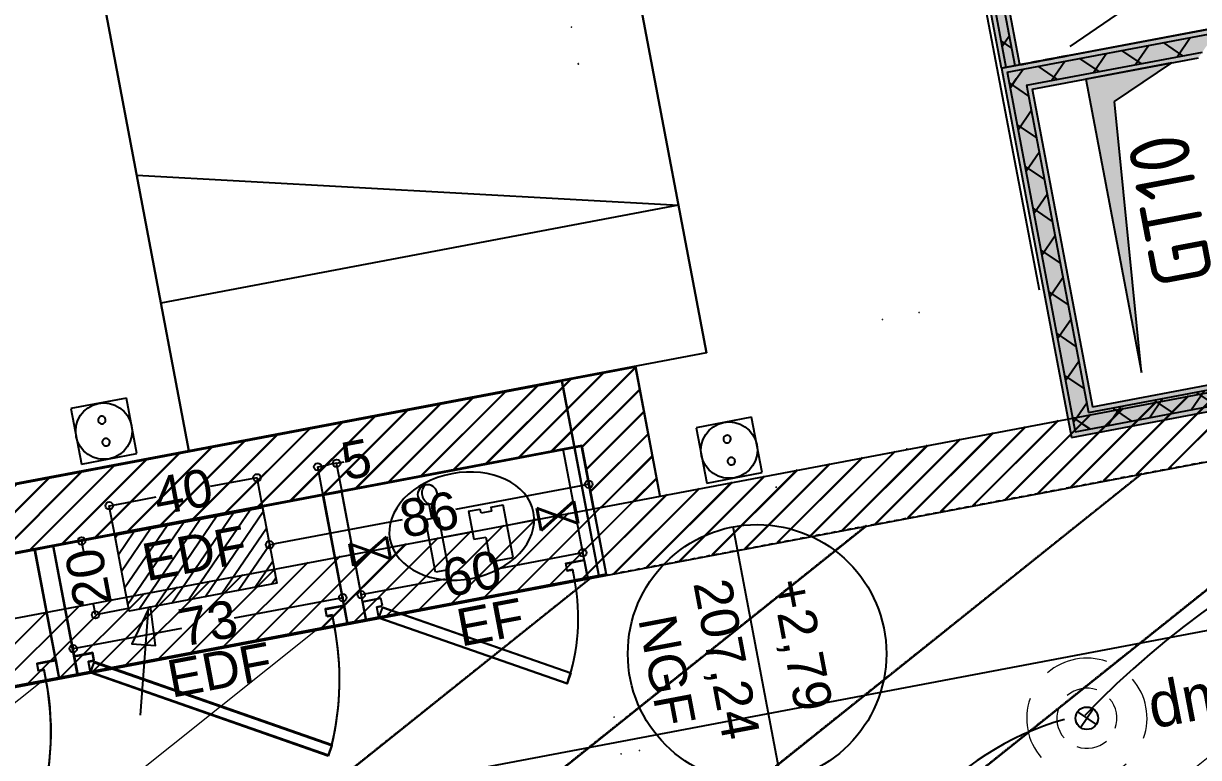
# Model space of a CAD drawing. Header units: centimetres. Extents: x 209280 to 319866, y -365283 to -277503.
# Drawn here: x 239570 to 242694, y -331188 to -329235 of the extents above; entities that cross this region are included whole.
import ezdxf

# ---------------------------------------------------------------- set-up
doc = ezdxf.new("R2010")
doc.units = ezdxf.units.CM
doc.header["$PDMODE"] = 67
doc.linetypes.add('Style de ligne -1', pattern=[0.41664, 0.20828, -0.20836])
doc.layers.get('0').update_dxf_attribs({"color": 252})
for name, color, linetype, lineweight in [('0-PROJET-CLOISONS', 7, 'Continuous', 5), ('0-PROJET-DESSINS CRÉES', 7, 'Continuous', 9), ('0-PROJET-FAUX PLAFOND', 251, 'Style de ligne -1', 5), ('0-PROJET-Gaines', 7, 'Continuous', 13), ('0-PROJET-MUR BETON', 7, 'Continuous', 35), ('0-PROJET-TEXTE GAINES', 7, 'Continuous', 5), ('prlm-ELEC-CFO', 1, 'Continuous', 25), ('prlm-GAZ', 2, 'Continuous', 25), ('RESERAVTION', 5, 'Continuous', 25), ('RESERVATION', 5, 'Continuous', 25)]:
    doc.layers.add(name, color=color, linetype=linetype, lineweight=lineweight)
for name, color, linetype in [('3-BAT C-Niveau 1', 252, 'Continuous'), ('prlm-EAU-EF', 161, 'Continuous'), ('prlm-VMC', 93, 'Continuous')]:
    doc.layers.add(name, color=color, linetype=linetype)
doc.styles.add('Arial', font='arial.ttf')
doc.styles.add('Geneva', font='arial.ttf')
doc.styles.add('prlm-elec-cfo', font='comic.ttf', dxfattribs={"height": 12})
doc.styles.get("Standard").update_dxf_attribs({"font": 'isocp.shx', "height": 100})
doc.dimstyles.get("Standard").update_dxf_attribs({"dimtxt": 100, "dimasz": 20, "dimexe": 0.18, "dimexo": 0.0625, "dimgap": 0, "dimtad": 0, "dimtoh": 1, "dimdec": 0, "dimlfac": 0.1, "dimzin": 0, "dimdsep": 46, "dimtxsty": 'Arial', "dimblk": 'ORIGIN', "dimcen": 0.09, "dimclrd": 256, "dimclre": 256, "dimclrt": 256, "dimadec": 0, "dimazin": 0, "dimtfac": 1, "dimtdec": 0, "dimtofl": 0, "dimtmove": 0, "dimatfit": 3, "dimldrblk": 'ORIGIN', "dimfxl": 1, "dimtolj": 1, "dimtzin": 0, "dimlwd": -1, "dimlwe": 25, "dimarcsym": 0})
pattern_1 = [(45, (89146.82, 134700.79), (-31.2347524, 39.0434405), [])]

# ---------------------------------------------------------------- blocks, each defined once
blk = doc.blocks.new('Groupe-276-1')
at = {"linetype": 'Continuous'}
blk.add_line((15371.91, -46602.18), (15359.12, -46534.65), dxfattribs=at)
blk.add_circle((15365.51, -46568.41), 34.37, dxfattribs=at)
at = {"insert": (15362.4, -46568.89), "char_height": 10.069, "width": 91.6838, "attachment_point": 2, "rotation": 280.7236, "line_spacing_factor": 0.962448, "style": 'Arial'}
blk.add_mtext('207,24\\PNGF', dxfattribs=at)
at = {"insert": (15379.14, -46547.55), "char_height": 10.069, "attachment_point": 1, "rotation": 280.7236, "line_spacing_factor": 0.962448, "style": 'Arial'}
blk.add_mtext('+2,79', dxfattribs=at)
blk = doc.blocks.new('xi.gdf70')
at = {"linetype": 'Continuous'}
for p, q in [((0, 0), (80, 0)), ((0, -30), (0, -35)), ((5, -30), (0, -30)), ((5, -32), (5, -30)), ((75, -30), (80, -30)), ((75, -32), (75, -30)), ((80, -30), (80, -35)), ((3.5, -32), (5, -32)), ((3.5, -35), (3.5, -32)), ((76.5, -32), (75, -32)), ((76.5, -35), (76.5, -32)), ((0, -35), (3.5, -35)), ((80, -35), (76.5, -35))]:
    blk.add_line(p, q, dxfattribs=at)
at = {"linetype": 'Continuous', "flags": 128}
for points in [[(0, -35), (0, 0), (-5, 0), (-5, -35)], [(0, 0), (20, 0), (20, -20), (0, -20)], [(85, -35), (80, -35), (80, 0), (85, 0)], [(5, -32.4), (68.22, -68.9), (66.72, -71.5), (3.5, -35)]]:
    blk.add_lwpolyline(points, close=True, dxfattribs=at)
at = {"linetype": 'Continuous'}
blk.add_arc((3.5, -35), 73, 330, 0, dxfattribs=at)
at = {"insert": (42.81, -12.22), "char_height": 9.966, "width": 55.6525, "attachment_point": 5, "line_spacing_factor": 0.72537, "style": 'Geneva'}
blk.add_mtext('GDF', dxfattribs=at)
blk = doc.blocks.new('xi.disc')
at = {"layer": 'prlm-EAU-EF', "color": 0, "linetype": 'ByBlock', "lineweight": -2}
for p, q in [((12.83, 5.57), (12.83, 9.36)), ((11.08, 5.57), (14.58, 5.57)), ((11.08, -8.71), (11.08, 5.57)), ((14.58, 5.57), (14.58, -8.71)), ((22.74, 5.57), (22.74, -2.01)), ((22.74, 5.57), (25.89, 5.57)), ((25.89, 4.48), (25.89, 5.57)), ((28.72, 4.48), (25.89, 4.48)), ((28.72, 5.57), (28.72, 4.48)), ((28.72, 5.57), (32.08, 5.57)), ((32.08, -8.71), (32.08, 5.57)), ((11.08, 0), (0, 0)), ((22.74, 0), (14.58, 0)), ((40.73, 0), (32.08, 0)), ((22.74, -2.01), (25.95, -2.01)), ((25.95, -2.01), (25.95, -8.71)), ((14.58, -8.71), (11.08, -8.71)), ((25.95, -8.71), (32.08, -8.71))]:
    blk.add_line(p, q, dxfattribs=at)
at = {"layer": 'prlm-EAU-EF', "color": 0, "linetype": 'ByBlock', "lineweight": 40}
for p, q in [((-10, -3), (-10, 3)), ((-10, 3), (-5.18, 0.13)), ((-5.18, 0.13), (-4.82, 0.13)), ((-4.82, 0.13), (0, 3)), ((0, 3), (0, -3)), ((40.73, -3), (40.73, 3)), ((40.73, 3), (45.55, 0.13)), ((45.55, 0.13), (45.9, 0.13)), ((45.9, 0.13), (50.73, 3)), ((50.73, 3), (50.73, -3)), ((-5.18, -0.13), (-10, -3)), ((-4.82, -0.13), (-5.18, -0.13)), ((0, -3), (-4.82, -0.13)), ((45.55, -0.13), (40.73, -3)), ((45.9, -0.13), (45.55, -0.13)), ((50.73, -3), (45.9, -0.13))]:
    blk.add_line(p, q, dxfattribs=at)
at = {"layer": 'prlm-EAU-EF', "color": 0, "linetype": 'ByBlock', "lineweight": -2, "extrusion": (0, 0, -1)}
for centre, major_axis, ratio, start_param, end_param in [((20.23, 2.06), (19.43, 0), 0.72911, 4.712389, 10.995574), ((12.83, 11.98), (-1.85, 1.85), 1, 5.497787, 11.780972), ((14.62, 11.98), (-2.25, 2.25), 1, 4.526262, 6.469312)]:
    blk.add_ellipse(centre, major_axis=major_axis, ratio=ratio, start_param=start_param, end_param=end_param, dxfattribs=at)
blk = doc.blocks.new('xi.dm8')
at = {"layer": 'prlm-ELEC-CFO', "color": 0}
for points in [[(-2.12, 2.12), (2.12, -2.12)], [(2.12, 2.12), (-2.12, -2.12)]]:
    blk.add_lwpolyline(points, dxfattribs=at)
blk.add_circle((0, 0), 3, dxfattribs=at)
at = {"layer": 'prlm-ELEC-CFO', "color": 0, "lineweight": 13}
for radius, start, end in [(16, 60, 120), (16, 150, 210), (8, 60, 120), (16, 330, 30), (8, 150, 210), (8, 330, 30), (8, 240, 300), (16, 240, 300)]:
    blk.add_arc((0, 0), radius, start, end, dxfattribs=at)
blk = doc.blocks.new('_Origin')
at = {"color": 0, "linetype": 'ByBlock', "lineweight": -2}
blk.add_line((0, 0), (-1, 0), dxfattribs=at)
blk.add_circle((0, 0), 0.5, dxfattribs=at)
blk = doc.blocks.new('*D574')
at = {"layer": 'Defpoints', "color": 0, "transparency": 16777216}
for p in [(240191, -330444), (240211.8, -330554), (239818.8, -330628.4)]:
    blk.add_point(p, dxfattribs=at)
at = {"layer": 'RESERAVTION', "transparency": 16777216}
for p, q in [((240171.4, -330447.7), (240066.7, -330467.5)), ((239817.7, -330514.7), (239922.3, -330494.8))]:
    blk.add_line(p, q, dxfattribs=at)
at = {"layer": 'RESERAVTION', "lineweight": 25, "transparency": 16777216}
for p, q in [((240211.8, -330553.9), (240191, -330443.8)), ((239818.8, -330628.3), (239798, -330518.2))]:
    blk.add_line(p, q, dxfattribs=at)
at = {"layer": 'RESERAVTION', "transparency": 16777216, "xscale": 20, "yscale": 20, "zscale": 20}
for p, rotation in [((240191, -330444), 10.72360141139326), ((239798, -330518.4), 190.7236014113933)]:
    blk.add_blockref('_Origin', p, dxfattribs=dict(at, rotation=rotation))
at = {"layer": 'RESERAVTION', "transparency": 16777216, "insert": (239994.5, -330481.2), "char_height": 100, "attachment_point": 5, "rotation": 10.7236, "style": 'Arial'}
blk.add_mtext('\\A1;40', dxfattribs=at)
blk = doc.blocks.new('*D575')
at = {"layer": 'Defpoints', "color": 0, "transparency": 16777216}
for p in [(239811.1, -330595.7), (239848.4, -330792.2), (239761.5, -330808.6)]:
    blk.add_point(p, dxfattribs=at)
at = {"layer": 'RESERAVTION', "lineweight": 25, "transparency": 16777216}
for p, q in [((239811.1, -330595.7), (239724.1, -330612.1)), ((239848.3, -330792.2), (239761.3, -330808.6))]:
    blk.add_line(p, q, dxfattribs=at)
at = {"layer": 'RESERAVTION', "transparency": 16777216}
for p, q in [((239728, -330631.8), (239729.4, -330639.3)), ((239757.8, -330789), (239756.3, -330781.4))]:
    blk.add_line(p, q, dxfattribs=at)
at = {"layer": 'RESERAVTION', "transparency": 16777216, "xscale": 20, "yscale": 20, "zscale": 20}
for p, rotation in [((239724.3, -330612.1), 100.7236014113933), ((239761.5, -330808.6), 280.7236014113932)]:
    blk.add_blockref('_Origin', p, dxfattribs=dict(at, rotation=rotation))
at = {"layer": 'RESERAVTION', "transparency": 16777216, "insert": (239742.9, -330710.4), "char_height": 100, "attachment_point": 5, "rotation": 100.7236, "style": 'Arial'}
blk.add_mtext('\\A1;20', dxfattribs=at)
blk = doc.blocks.new('*D576')
at = {"layer": 'Defpoints', "color": 0, "transparency": 16777216}
for p in [(241069.1, -330443.1), (240220.7, -330603.8), (240224.2, -330622)]:
    blk.add_point(p, dxfattribs=at)
at = {"layer": 'RESERAVTION', "lineweight": 25, "transparency": 16777216}
for p, q in [((241069.1, -330443.2), (241072.6, -330461.5)), ((240220.7, -330603.9), (240224.2, -330622.2))]:
    blk.add_line(p, q, dxfattribs=at)
at = {"layer": 'RESERAVTION', "transparency": 16777216}
for p, q in [((241052.9, -330465), (240718.8, -330528.3)), ((240243.8, -330618.3), (240578, -330555))]:
    blk.add_line(p, q, dxfattribs=at)
at = {"layer": 'RESERAVTION', "transparency": 16777216, "xscale": 20, "yscale": 20, "zscale": 20}
for p, rotation in [((241072.6, -330461.3), 10.72360141139326), ((240224.2, -330622), 190.7236014113933)]:
    blk.add_blockref('_Origin', p, dxfattribs=dict(at, rotation=rotation))
at = {"layer": 'RESERAVTION', "transparency": 16777216, "insert": (240648.4, -330541.6), "char_height": 100, "attachment_point": 5, "rotation": 10.7236, "style": 'Arial'}
blk.add_mtext('\\A1;86', dxfattribs=at)
blk = doc.blocks.new('*D577')
at = {"layer": 'Defpoints', "color": 0, "transparency": 16777216}
for p in [(240402.5, -330405.2), (240366.7, -330491.3), (240417, -330481.8)]:
    blk.add_point(p, dxfattribs=at)
at = {"layer": 'RESERAVTION', "lineweight": 25, "transparency": 16777216}
for p, q in [((240366.7, -330491.3), (240352.1, -330414.6)), ((240417, -330481.7), (240402.4, -330405))]:
    blk.add_line(p, q, dxfattribs=at)
at = {"layer": 'RESERAVTION', "transparency": 16777216}
for p, q in [((240371.8, -330411), (240382.8, -330408.9)), ((240402.5, -330405.2), (240422.1, -330401.5))]:
    blk.add_line(p, q, dxfattribs=at)
at = {"layer": 'RESERAVTION', "transparency": 16777216, "xscale": 20, "yscale": 20, "zscale": 20}
for p, rotation in [((240402.5, -330405.2), 10.72360141139326), ((240352.2, -330414.8), 190.7236014113933)]:
    blk.add_blockref('_Origin', p, dxfattribs=dict(at, rotation=rotation))
at = {"layer": 'RESERAVTION', "transparency": 16777216, "insert": (240454.7, -330395.3), "char_height": 100, "attachment_point": 5, "rotation": 10.7236, "style": 'Arial'}
blk.add_mtext('\\A1;5', dxfattribs=at)
blk = doc.blocks.new('*D578')
at = {"layer": 'Defpoints', "color": 0, "transparency": 16777216}
for p in [(240417.4, -330755.3), (240418.8, -330763), (239700.8, -330891)]:
    blk.add_point(p, dxfattribs=at)
at = {"layer": 'RESERAVTION', "transparency": 16777216}
for p, q in [((240399.2, -330766.7), (240130.5, -330817.6)), ((239721.9, -330895), (239990.6, -330844.1))]:
    blk.add_line(p, q, dxfattribs=at)
at = {"layer": 'RESERAVTION', "lineweight": 25, "transparency": 16777216}
for p, q in [((240417.4, -330755.4), (240418.9, -330763.1)), ((239700.8, -330891.1), (239702.2, -330898.9))]:
    blk.add_line(p, q, dxfattribs=at)
at = {"layer": 'RESERAVTION', "transparency": 16777216, "xscale": 20, "yscale": 20, "zscale": 20}
for p, rotation in [((240418.8, -330763), 10.72360141139326), ((239702.2, -330898.7), 190.7236014113933)]:
    blk.add_blockref('_Origin', p, dxfattribs=dict(at, rotation=rotation))
at = {"layer": 'RESERAVTION', "transparency": 16777216, "insert": (240060.5, -330830.8), "char_height": 100, "attachment_point": 5, "rotation": 10.7236, "style": 'Arial'}
blk.add_mtext('\\A1;73', dxfattribs=at)
blk = doc.blocks.new('*D579')
at = {"layer": 'Defpoints', "color": 0, "transparency": 16777216}
for p in [(241056.4, -330642.2), (241056.6, -330643.5), (240467.5, -330753.7)]:
    blk.add_point(p, dxfattribs=at)
at = {"layer": 'RESERAVTION', "transparency": 16777216}
for p, q in [((241037, -330647.2), (240832.7, -330685.9)), ((240487.4, -330751.3), (240691.7, -330712.6))]:
    blk.add_line(p, q, dxfattribs=at)
at = {"layer": 'RESERAVTION', "lineweight": 25, "transparency": 16777216}
for p, q in [((241056.4, -330642.3), (241056.7, -330643.7)), ((240467.5, -330753.8), (240467.8, -330755.2))]:
    blk.add_line(p, q, dxfattribs=at)
at = {"layer": 'RESERAVTION', "transparency": 16777216, "xscale": 20, "yscale": 20, "zscale": 20}
for p, rotation in [((241056.6, -330643.5), 10.72360141139326), ((240467.8, -330755), 190.7236014113933)]:
    blk.add_blockref('_Origin', p, dxfattribs=dict(at, rotation=rotation))
at = {"layer": 'RESERAVTION', "transparency": 16777216, "insert": (240762.2, -330699.3), "char_height": 100, "attachment_point": 5, "rotation": 10.7236, "style": 'Arial'}
blk.add_mtext('\\A1;60', dxfattribs=at)

msp = doc.modelspace()

# ---------------------------------------------------------------- hatches: boundary and pattern name
at = {"layer": '0-PROJET-Gaines', "lineweight": 25}
msp.add_hatch(color=256, dxfattribs=at).paths.add_polyline_path([(242623.022, -329339.594), (242394.355, -329382.899), (242542.275, -330163.978), (242470.3, -329442.814)])
at = {"layer": '3-BAT C-Niveau 1', "linetype": 'Continuous', "lineweight": 18}
h = msp.add_hatch(dxfattribs=at)
h.set_pattern_fill('BA 13', color=9, scale=10, style=0, pattern_type=2)
h.set_pattern_definition([(218.65981, (88960.93, 134700.8), (-199.24783, 287.75041), [])])
h.paths.add_polyline_path([(245970.968, -329784.679), (237681.846, -331354.568), (237912.586, -332572.975), (246201.704, -331003.062)])
at = {"layer": '3-BAT C-Niveau 1', "linetype": 'Continuous'}
h = msp.add_hatch(dxfattribs=at)
h.set_pattern_fill('MURS MACONNERIE-2', color=256, scale=10, style=0, pattern_type=2)
h.set_pattern_definition(pattern_1)
h.paths.add_polyline_path([(241053.844, -330360.065), (241197.237, -330149.71), (238725.442, -330617.815), (238758.934, -330794.672)])
h = msp.add_hatch(dxfattribs=at)
h.set_pattern_fill('MURS MACONNERIE-2', color=256, scale=10, style=0, pattern_type=2)
h.set_pattern_definition(pattern_1)
h.paths.add_polyline_path([(241085.57, -330527.744), (241262.432, -330494.281), (241197.237, -330149.71), (241053.844, -330360.065)])
at = {"layer": 'RESERAVTION'}
h = msp.add_hatch(dxfattribs=at)
h.set_pattern_fill('ANSI31', color=256, scale=10)
h.set_pattern_definition([(55.723601, (6519.985, 6706.51), (-26.2359887, 17.8811464), [])])
h.paths.add_polyline_path([(240205.165, -330522.747), (239812.488, -330597.111), (239850.713, -330798.957), (240243.39, -330724.592)])

# ---------------------------------------------------------------- linework, layer by layer
at = {"lineweight": 25}
for p, q in [((241026.451, -329244.679), (241026.5, -329244.669)), ((241045.03, -329342.785), (241044.981, -329342.794)), ((241853.252, -330022.567), (241853.261, -330022.616)), ((241951.358, -330003.988), (241951.349, -330003.939)), ((242299.403, -330038.498), (242299.452, -330038.489)), ((242368.18, -330025.473), (242368.131, -330025.482)), ((242377.788, -330076.204), (242377.837, -330076.194)), ((241918.483, -330367.014), (241918.473, -330366.964)), ((239595.855, -330451.059), (239595.845, -330451.01)), ((240905.256, -330740.625), (240905.265, -330740.674)), ((241140.061, -331080.82), (241140.012, -331080.829)), ((241158.64, -331178.926), (241158.689, -331178.917)), ((241207.767, -331169.622), (241207.718, -331169.632))]:
    msp.add_line(p, q, dxfattribs=at)
at = {"linetype": 'Continuous', "lineweight": 18}
for p, q in [((240415.198, -330481.011), (241004.719, -330369.368)), ((240415.198, -330481.011), (241004.719, -330369.368)), ((240415.24, -330480.938), (241004.761, -330369.295)), ((241011.414, -330673.433), (241060.541, -330664.129)), ((241011.414, -330673.433), (241060.541, -330664.129)), ((241015.135, -330693.083), (241011.414, -330673.433)), ((241015.135, -330693.083), (241011.414, -330673.433)), ((241011.456, -330673.359), (241060.583, -330664.056)), ((241015.178, -330693.01), (241011.456, -330673.359)), ((241060.541, -330664.129), (241069.844, -330713.256)), ((241060.541, -330664.129), (241069.844, -330713.256)), ((241060.583, -330664.056), (241069.886, -330713.183)), ((241029.873, -330690.292), (241015.135, -330693.083)), ((241029.873, -330690.292), (241015.135, -330693.083)), ((241029.916, -330690.219), (241015.178, -330693.01)), ((241035.456, -330719.768), (241029.873, -330690.292)), ((241035.456, -330719.768), (241029.873, -330690.292)), ((241035.498, -330719.695), (241029.916, -330690.219)), ((241069.844, -330713.256), (241035.456, -330719.768)), ((241069.844, -330713.256), (241035.456, -330719.768)), ((241069.886, -330713.183), (241035.498, -330719.695)), ((240520.146, -330766.468), (240471.019, -330775.772)), ((240520.146, -330766.468), (240471.019, -330775.772)), ((240520.188, -330766.395), (240471.061, -330775.699)), ((240523.867, -330786.119), (240520.146, -330766.468)), ((240523.867, -330786.119), (240520.146, -330766.468)), ((240523.909, -330786.046), (240520.188, -330766.395)), ((240471.019, -330775.772), (240480.323, -330824.899)), ((240471.019, -330775.772), (240480.323, -330824.899)), ((240471.061, -330775.699), (240480.365, -330824.825)), ((240509.129, -330788.91), (240523.867, -330786.119)), ((240509.129, -330788.91), (240523.867, -330786.119)), ((240514.711, -330818.386), (240509.129, -330788.91)), ((240514.711, -330818.386), (240509.129, -330788.91)), ((240509.171, -330788.837), (240523.909, -330786.046)), ((240514.753, -330818.313), (240509.171, -330788.837)), ((240514.711, -330818.386), (240524.615, -330790.068)), ((240514.711, -330818.386), (240524.615, -330790.068)), ((240514.753, -330818.313), (240524.657, -330789.995)), ((240524.615, -330790.068), (241024.902, -330965.035)), ((240524.615, -330790.068), (241024.902, -330965.035)), ((240524.657, -330789.995), (241024.944, -330964.961)), ((240480.323, -330824.899), (240514.711, -330818.386)), ((240480.323, -330824.899), (240514.711, -330818.386)), ((240480.365, -330824.825), (240514.753, -330818.313)), ((241014.998, -330993.353), (240514.711, -330818.386)), ((241014.998, -330993.353), (240514.711, -330818.386)), ((241015.04, -330993.279), (240514.753, -330818.313)), ((241024.902, -330965.035), (241014.998, -330993.353)), ((241024.902, -330965.035), (241014.998, -330993.353)), ((241024.944, -330964.961), (241015.04, -330993.279))]:
    msp.add_line(p, q, dxfattribs=at)
at = {"linetype": 'Continuous'}
for p, q in [((239648.749, -330625.757), (240366, -330489.925)), ((239648.861, -330626.073), (240366.113, -330490.241)), ((240372.695, -330793.99), (240421.822, -330784.686)), ((240376.416, -330813.64), (240372.695, -330793.99)), ((240372.808, -330794.306), (240421.934, -330785.002)), ((240376.529, -330813.956), (240372.808, -330794.306)), ((240421.822, -330784.686), (240431.125, -330833.813)), ((240421.934, -330785.002), (240431.238, -330834.129)), ((240391.154, -330810.849), (240376.416, -330813.64)), ((240391.267, -330811.165), (240376.529, -330813.956)), ((240396.736, -330840.325), (240391.154, -330810.849)), ((240396.849, -330840.641), (240391.267, -330811.165)), ((240431.125, -330833.813), (240396.736, -330840.325)), ((240431.238, -330834.129), (240396.849, -330840.641)), ((239753.697, -330911.214), (239704.57, -330920.518)), ((239704.57, -330920.518), (239713.874, -330969.645)), ((239753.81, -330911.531), (239704.683, -330920.834)), ((239704.683, -330920.834), (239713.986, -330969.961)), ((239757.418, -330930.865), (239753.697, -330911.214)), ((239757.531, -330931.181), (239753.81, -330911.531)), ((239742.68, -330933.656), (239757.418, -330930.865)), ((239748.262, -330963.132), (239742.68, -330933.656)), ((239742.793, -330933.972), (239757.531, -330931.181)), ((239748.375, -330963.449), (239742.793, -330933.972)), ((239748.262, -330963.132), (239758.166, -330934.814)), ((239748.375, -330963.449), (239758.279, -330935.13)), ((239758.166, -330934.814), (240389.825, -331155.726)), ((239758.279, -330935.13), (240389.938, -331156.042)), ((239713.874, -330969.645), (239748.262, -330963.132)), ((239713.986, -330969.961), (239748.375, -330963.449)), ((240379.922, -331184.044), (239748.262, -330963.132)), ((240380.034, -331184.36), (239748.375, -330963.449)), ((240389.825, -331155.726), (240379.922, -331184.044)), ((240389.938, -331156.042), (240380.034, -331184.36))]:
    msp.add_line(p, q, dxfattribs=at)
at = {"linetype": 'Continuous', "lineweight": 25, "flags": 128}
msp.add_lwpolyline([(238764.537, -330793.611), (241053.831, -330360.068), (241118.88, -330703.559), (238829.587, -331137.102)], close=True, dxfattribs=at)
at = {"linetype": 'Continuous', "lineweight": 18, "flags": 128}
for points in [[(241118.971, -330703.952), (241069.844, -330713.256), (241004.719, -330369.368), (241053.846, -330360.065)], [(241118.971, -330703.952), (241069.844, -330713.256), (241004.719, -330369.368), (241053.846, -330360.065)], [(241119.013, -330703.879), (241069.886, -330713.183), (241004.761, -330369.295), (241053.888, -330359.991)], [(240480.323, -330824.899), (240415.198, -330481.011), (240366.071, -330490.315), (240431.196, -330834.202)], [(240480.323, -330824.899), (240415.198, -330481.011), (240366.071, -330490.315), (240431.196, -330834.202)], [(240480.365, -330824.825), (240415.24, -330480.938), (240366.113, -330490.241), (240431.238, -330834.129)]]:
    msp.add_lwpolyline(points, close=True, dxfattribs=at)
at = {"linetype": 'Continuous', "flags": 128}
for points in [[(240480.252, -330824.509), (240431.125, -330833.813), (240366, -330489.925), (240415.127, -330480.622)], [(240480.365, -330824.825), (240431.238, -330834.129), (240366.113, -330490.241), (240415.24, -330480.938)], [(239713.874, -330969.645), (239648.749, -330625.757), (239599.622, -330635.061), (239664.747, -330978.948)], [(239713.986, -330969.961), (239648.861, -330626.073), (239599.735, -330635.377), (239664.86, -330979.265)]]:
    msp.add_lwpolyline(points, close=True, dxfattribs=at)
at = {"lineweight": 25}
for centre in [(241026.451, -329244.679), (241045.03, -329342.785), (241853.252, -330022.567), (241951.358, -330003.988), (242299.403, -330038.498), (242368.18, -330025.473), (242377.788, -330076.204), (241918.483, -330367.014), (239595.855, -330451.059), (240905.256, -330740.625), (241140.061, -331080.82), (241158.64, -331178.926), (241207.767, -331169.622)]:
    msp.add_circle(centre, 0.025, dxfattribs=at)
at = {"linetype": 'Continuous', "lineweight": 18}
for centre, start, end in [((240514.711, -330818.386), 340.723595, 10.723595), ((240514.711, -330818.386), 340.723595, 10.723595), ((240514.753, -330818.313), 340.723601, 10.723601)]:
    msp.add_arc(centre, 530, start, end, dxfattribs=at)
at = {"linetype": 'Continuous'}
for centre, start, end in [((239650.009, -330981.739), 346.765923, 10.723595), ((239650.122, -330982.056), 346.76593, 10.723601)]:
    msp.add_arc(centre, 760, start, end, dxfattribs=at)
at = {"layer": '0-PROJET-CLOISONS', "lineweight": 25}
for p, q in [((242169.807, -329354.179), (242749.504, -329244.397)), ((242169.807, -329354.179), (242749.504, -329244.397)), ((242184.999, -329364.533), (242739.15, -329259.589)), ((242184.999, -329364.533), (242739.15, -329259.589)), ((242636.833, -329323.747), (242671.877, -329272.329)), ((242525.671, -329344.799), (242560.716, -329293.38)), ((242652.391, -329320.801), (242600.972, -329285.757)), ((242236.418, -329399.577), (242704.106, -329311.007)), ((242236.418, -329399.577), (242704.106, -329311.007)), ((242251.61, -329409.931), (242693.752, -329326.199)), ((242303.349, -329386.902), (242338.393, -329335.483)), ((242430.068, -329362.904), (242378.649, -329327.86)), ((242414.51, -329365.851), (242449.555, -329314.432)), ((242541.229, -329341.853), (242489.811, -329306.808)), ((242169.807, -329354.179), (242355.879, -330336.715)), ((242184.999, -329364.533), (242366.233, -330321.523)), ((242184.999, -329364.533), (242366.233, -330321.523)), ((242210.115, -329381.65), (242227.232, -329356.535)), ((242318.907, -329383.956), (242267.488, -329348.911)), ((242190.429, -329393.205), (242241.848, -329428.25)), ((242192.997, -329406.766), (242210.115, -329381.65)), ((242236.418, -329399.577), (242401.277, -330270.105)), ((242236.418, -329399.577), (242401.277, -330270.105)), ((242251.61, -329409.931), (242411.631, -330254.913)), ((242251.61, -329409.931), (242411.631, -330254.913)), ((242214.049, -329517.927), (242249.093, -329466.508)), ((242211.481, -329504.367), (242262.9, -329539.411)), ((242235.1, -329629.088), (242270.145, -329577.669)), ((242232.532, -329615.528), (242283.951, -329650.572)), ((242256.152, -329740.249), (242291.196, -329688.831)), ((242253.584, -329726.689), (242305.003, -329761.734)), ((242277.204, -329851.411), (242312.248, -329799.992)), ((242274.636, -329837.851), (242326.054, -329872.895)), ((242298.255, -329962.572), (242333.3, -329911.153)), ((242295.687, -329949.012), (242347.106, -329984.056)), ((242319.307, -330073.733), (242354.351, -330022.315)), ((242316.739, -330060.173), (242368.157, -330095.218)), ((242340.358, -330184.895), (242375.403, -330133.476)), ((242337.79, -330171.334), (242389.209, -330206.379)), ((242411.631, -330254.913), (242853.773, -330171.18)), ((242411.631, -330254.913), (242853.773, -330171.18)), ((242401.277, -330270.105), (242856.192, -330183.953)), ((242401.277, -330270.105), (242856.192, -330183.953)), ((242355.879, -330336.715), (242866.798, -330239.958)), ((242366.233, -330321.523), (242864.379, -330227.185)), ((242366.233, -330321.523), (242864.379, -330227.185)), ((242563.088, -330284.243), (242598.132, -330232.824)), ((242627.583, -330272.029), (242576.164, -330236.985)), ((242674.249, -330263.192), (242709.294, -330211.773)), ((242738.744, -330250.978), (242687.325, -330215.933)), ((242361.41, -330296.056), (242396.454, -330244.637)), ((242451.927, -330305.295), (242486.971, -330253.876)), ((242516.422, -330293.081), (242465.003, -330258.036)), ((242358.842, -330282.496), (242382.051, -330298.314)), ((242405.26, -330314.132), (242382.051, -330298.314))]:
    msp.add_line(p, q, dxfattribs=at)
for points in [[(242251.61, -329409.931), (242169.807, -329354.179), (242693.752, -329326.199), (242749.504, -329244.397)], [(242169.807, -329354.179), (242251.61, -329409.931), (242355.879, -330336.715), (242411.631, -330254.913)], [(242355.879, -330336.715), (242411.631, -330254.913), (242866.798, -330239.958), (242853.773, -330171.18)]]:
    msp.add_solid(points, dxfattribs=at)
at = {"layer": '0-PROJET-DESSINS CRÉES', "lineweight": 25}
for p, q in [((241916.282, -328077.395), (242269.818, -329944.214)), ((241032, -328244.859), (241385.535, -330111.678)), ((241385.535, -330111.678), (241032, -328244.859)), ((242169.809, -329354.179), (241973.087, -328315.414)), ((242169.809, -329354.179), (241973.087, -328315.414)), ((242182.582, -329351.76), (241985.86, -328312.995)), ((242182.582, -329351.76), (241985.86, -328312.995)), ((242206.163, -329347.294), (242009.441, -328308.529)), ((242206.163, -329347.294), (242009.441, -328308.529)), ((242218.936, -329344.875), (242022.214, -328306.11)), ((242218.936, -329344.875), (242032.864, -328362.339)), ((239656.449, -328505.359), (240009.984, -330372.178)), ((240009.984, -330372.178), (239656.449, -328505.359)), ((242352.88, -329296.217), (242707.525, -329052.671)), ((243004.965, -329196.018), (242218.936, -329344.875)), ((242191.188, -329268.219), (242172.073, -329296.266)), ((242197.262, -329300.294), (242169.215, -329281.179)), ((242218.936, -329344.875), (242169.809, -329354.179)), ((239871.09, -329638.753), (241311.087, -329718.557)), ((241311.087, -329718.557), (239935.536, -329979.057)), ((241385.535, -330111.678), (240009.984, -330372.178)), ((238731.197, -330614.353), (241000.872, -330184.525)), ((241000.872, -330184.525), (241099.497, -330705.311)), ((238764.698, -330791.251), (241054.007, -330357.705)), ((241054.007, -330357.705), (241118.875, -330700.236)), ((240009.984, -330372.178), (239125.702, -330539.642)), ((241118.875, -330700.236), (238829.566, -331133.782)), ((241099.497, -330705.311), (238829.823, -331135.139))]:
    msp.add_line(p, q, dxfattribs=at)
msp.add_solid([(242218.936, -329344.875), (242169.809, -329354.179), (242022.214, -328306.11), (241973.087, -328315.414)], dxfattribs=at)
at = {"layer": '0-PROJET-FAUX PLAFOND', "lineweight": 25}
for p, q in [((242347.226, -329320.598), (242219.853, -329344.72)), ((242219.854, -329344.727), (242347.226, -329320.598)), ((242219.853, -329344.72), (242219.854, -329344.727)), ((242227.459, -329343.28), (242227.448, -329343.288))]:
    msp.add_line(p, q, dxfattribs=at)
at = {"layer": '0-PROJET-FAUX PLAFOND', "color": 9, "lineweight": 25}
for p, q in [((241811.199, -330570.585), (239744.242, -332224.151)), ((241078.899, -330709.276), (239011.939, -332362.845))]:
    msp.add_line(p, q, dxfattribs=at)
at = {"layer": '0-PROJET-Gaines', "lineweight": 25}
for p, q in [((242623.022, -329339.594), (242394.355, -329382.899)), ((242470.3, -329442.814), (242623.022, -329339.594)), ((242394.355, -329382.899), (242542.275, -330163.978)), ((242542.275, -330163.978), (242470.3, -329442.814)), ((238764.773, -330791.648), (241054.066, -330358.104)), ((240415.434, -330479.048), (241004.955, -330367.405)), ((240415.434, -330479.048), (241004.955, -330367.405)), ((241004.955, -330367.405), (241054.082, -330358.101)), ((241070.08, -330711.293), (241004.955, -330367.405)), ((241054.066, -330358.104), (241119.116, -330701.596)), ((241054.082, -330358.101), (241119.207, -330701.989)), ((239648.985, -330623.794), (240366.236, -330487.962)), ((240415.434, -330479.048), (240366.307, -330488.351)), ((240366.307, -330488.351), (240431.432, -330832.239)), ((240480.559, -330822.935), (240415.434, -330479.048)), ((238813.828, -330781.948), (239599.858, -330633.097)), ((241011.65, -330671.469), (241060.777, -330662.166)), ((241011.65, -330671.469), (241060.777, -330662.166)), ((241015.371, -330691.12), (241011.65, -330671.469)), ((241015.371, -330691.12), (241011.65, -330671.469)), ((241060.777, -330662.166), (241070.08, -330711.293)), ((241060.777, -330662.166), (241070.08, -330711.293)), ((241119.116, -330701.596), (238829.823, -331135.139)), ((241030.109, -330688.329), (241015.371, -330691.12)), ((241030.109, -330688.329), (241015.371, -330691.12)), ((241035.691, -330717.805), (241030.109, -330688.329)), ((241035.691, -330717.805), (241030.109, -330688.329)), ((241119.207, -330701.989), (241070.08, -330711.293)), ((241070.08, -330711.293), (241035.691, -330717.805)), ((241070.08, -330711.293), (241035.691, -330717.805)), ((240520.382, -330764.505), (240471.255, -330773.809)), ((240520.382, -330764.505), (240471.255, -330773.809)), ((240524.103, -330784.156), (240520.382, -330764.505)), ((240524.103, -330784.156), (240520.382, -330764.505)), ((240372.931, -330792.026), (240422.057, -330782.723)), ((240376.652, -330811.677), (240372.931, -330792.026)), ((240422.057, -330782.723), (240431.361, -330831.849)), ((240471.255, -330773.809), (240480.559, -330822.935)), ((240471.255, -330773.809), (240480.559, -330822.935)), ((240509.365, -330786.947), (240524.103, -330784.156)), ((240509.365, -330786.947), (240524.103, -330784.156)), ((240514.947, -330816.423), (240509.365, -330786.947)), ((240514.947, -330816.423), (240509.365, -330786.947)), ((240514.947, -330816.423), (240524.851, -330788.105)), ((240514.947, -330816.423), (240524.851, -330788.105)), ((240524.851, -330788.105), (241025.138, -330963.071)), ((240524.851, -330788.105), (241025.138, -330963.071)), ((240391.39, -330808.886), (240376.652, -330811.677)), ((240396.972, -330838.362), (240391.39, -330808.886)), ((240431.361, -330831.849), (240396.972, -330838.362)), ((240431.432, -330832.239), (240480.559, -330822.935)), ((240480.559, -330822.935), (240514.947, -330816.423)), ((240480.559, -330822.935), (240514.947, -330816.423)), ((241015.234, -330991.389), (240514.947, -330816.423)), ((241015.234, -330991.389), (240514.947, -330816.423)), ((239606.55, -330937.162), (239655.677, -330927.859)), ((239655.677, -330927.859), (239664.98, -330976.986)), ((239753.933, -330909.251), (239704.806, -330918.555)), ((239704.806, -330918.555), (239714.11, -330967.682)), ((239742.916, -330931.693), (239757.654, -330928.902)), ((239757.654, -330928.902), (239753.933, -330909.251)), ((239610.271, -330956.813), (239606.55, -330937.162)), ((239625.009, -330954.022), (239610.271, -330956.813)), ((239630.591, -330983.498), (239625.009, -330954.022)), ((239748.498, -330961.169), (239742.916, -330931.693)), ((239748.498, -330961.169), (239758.402, -330932.851)), ((239758.402, -330932.851), (240390.061, -331153.763)), ((239664.98, -330976.986), (239630.591, -330983.498)), ((239714.11, -330967.682), (239748.498, -330961.169)), ((240380.158, -331182.081), (239748.498, -330961.169)), ((241025.138, -330963.071), (241015.234, -330991.389)), ((241025.138, -330963.071), (241015.234, -330991.389)), ((240390.061, -331153.763), (240380.158, -331182.081))]:
    msp.add_line(p, q, dxfattribs=at)
at = {"layer": '0-PROJET-Gaines', "lineweight": 25, "flags": 128}
for points in [[(241119.207, -330701.989), (241070.08, -330711.293), (241004.955, -330367.405), (241054.082, -330358.101)], [(240480.488, -330822.546), (240431.361, -330831.849), (240366.236, -330487.962), (240415.363, -330478.658)], [(240480.559, -330822.935), (240415.434, -330479.048), (240366.307, -330488.351), (240431.432, -330832.239)], [(239714.11, -330967.682), (239648.985, -330623.794), (239599.858, -330633.097), (239664.983, -330976.985)], [(239714.107, -330967.683), (239664.98, -330976.986), (239599.858, -330633.097), (239648.985, -330623.794)]]:
    msp.add_lwpolyline(points, close=True, dxfattribs=at)
at = {"layer": '0-PROJET-Gaines', "lineweight": 25}
for centre, radius, start, end in [((240514.947, -330816.423), 530, 340.723601, 10.723601), ((240514.947, -330816.423), 530, 340.723601, 10.723601), ((239650.245, -330979.776), 760, 346.76593, 10.723601), ((238913.338, -331119.324), 730, 340.723105, 10.723105)]:
    msp.add_arc(centre, radius, start, end, dxfattribs=at)
at = {"layer": '0-PROJET-MUR BETON', "lineweight": 25}
for p, q in [((241197.473, -330147.747), (238725.678, -330615.852)), ((241197.473, -330147.747), (238725.678, -330615.852)), ((241262.668, -330492.317), (241197.473, -330147.747)), ((241262.668, -330492.317), (241197.473, -330147.747)), ((240886.082, -330389.917), (241112.08, -330163.918)), ((240972.778, -330373.499), (241195.209, -330151.068)), ((240712.688, -330422.754), (240938.687, -330196.755)), ((240799.385, -330406.336), (241025.384, -330180.337)), ((241054.776, -330361.779), (241208.822, -330207.733)), ((242527.866, -330434.809), (242753.865, -330208.81)), ((242614.563, -330418.39), (242840.562, -330192.392)), ((240539.295, -330455.591), (240765.294, -330229.592)), ((240625.992, -330439.172), (240851.99, -330213.174)), ((242354.473, -330467.646), (242580.472, -330241.647)), ((242441.17, -330451.227), (242667.168, -330225.229)), ((240365.902, -330488.428), (240591.9, -330262.429)), ((240452.598, -330472.009), (240678.597, -330246.011)), ((241065.957, -330420.876), (241220.004, -330266.829)), ((242267.776, -330484.064), (242493.775, -330258.066)), ((240192.508, -330521.265), (240418.507, -330295.266)), ((240279.205, -330504.846), (240505.204, -330278.848)), ((242094.383, -330516.901), (242320.382, -330290.903)), ((242181.08, -330500.483), (242407.078, -330274.484)), ((240019.115, -330554.102), (240245.113, -330328.103)), ((240105.812, -330537.683), (240331.81, -330311.685)), ((241077.139, -330479.973), (241231.185, -330325.926)), ((241920.99, -330549.738), (242146.988, -330323.74)), ((242007.686, -330533.32), (242233.685, -330307.321)), ((241054.08, -330358.102), (238759.17, -330792.709)), ((241054.08, -330358.102), (238759.17, -330792.709)), ((239845.722, -330586.939), (240071.72, -330360.94)), ((239932.418, -330570.52), (240158.417, -330344.522)), ((241085.806, -330525.781), (241054.08, -330358.102)), ((241085.806, -330525.781), (241054.08, -330358.102)), ((241747.596, -330582.575), (241973.595, -330356.577)), ((241834.293, -330566.157), (242060.292, -330340.158)), ((239672.328, -330619.776), (239898.327, -330393.777)), ((239759.025, -330603.357), (239985.023, -330377.359)), ((241105.297, -330522.093), (241242.367, -330385.023)), ((241574.203, -330615.412), (241800.201, -330389.414)), ((241660.9, -330598.994), (241886.898, -330372.995)), ((239498.935, -330652.613), (239724.933, -330426.614)), ((239585.631, -330636.194), (239811.63, -330410.196)), ((241400.81, -330648.249), (241626.808, -330422.251)), ((241487.506, -330631.831), (241713.505, -330405.832)), ((239412.238, -330669.031), (239638.237, -330443.033)), ((241191.975, -330505.693), (241253.549, -330444.119)), ((241227.416, -330681.086), (241453.415, -330455.088)), ((241314.113, -330664.668), (241540.111, -330438.669)), ((241054.023, -330713.923), (241280.021, -330487.925)), ((241140.719, -330697.505), (241366.718, -330471.506)), ((241570.346, -330469.867), (241572.778, -330467.435)), ((240880.629, -330746.76), (241106.628, -330520.762)), ((240967.326, -330730.342), (241193.325, -330504.343)), ((240707.236, -330779.597), (240933.235, -330553.599)), ((240793.933, -330763.179), (241019.931, -330537.18)), ((240620.539, -330796.016), (240846.538, -330570.017)), ((240447.146, -330828.853), (240673.145, -330602.854)), ((240533.843, -330812.434), (240759.841, -330586.436)), ((240273.753, -330861.69), (240499.751, -330635.691)), ((240360.449, -330845.271), (240586.448, -330619.273)), ((240100.359, -330894.527), (240326.358, -330668.528)), ((240187.056, -330878.108), (240413.055, -330652.11)), ((239926.966, -330927.364), (240152.965, -330701.365)), ((240013.663, -330910.945), (240239.661, -330684.947)), ((239753.573, -330960.201), (239979.571, -330734.202)), ((239840.269, -330943.782), (240066.268, -330717.784)), ((239580.179, -330993.038), (239806.178, -330767.039)), ((239666.876, -330976.619), (239892.875, -330750.621)), ((239406.786, -331025.875), (239632.785, -330799.876)), ((239493.483, -331009.456), (239719.481, -330783.458))]:
    msp.add_line(p, q, dxfattribs=at)
at = {"layer": '3-BAT C-Niveau 1', "linetype": 'Continuous', "lineweight": 25}
for p, q in [((232193.146, -332210.702), (244723.774, -329837.671)), ((237888.196, -331132.182), (244723.774, -329837.671)), ((232226.639, -332387.559), (244757.267, -330014.527)), ((235841.03, -331703.071), (244757.267, -330014.527)), ((241197.237, -330149.71), (238725.442, -330617.815)), ((241197.237, -330149.71), (238725.442, -330617.815)), ((241262.432, -330494.281), (241197.237, -330149.71)), ((241262.432, -330494.281), (241197.237, -330149.71)), ((241053.844, -330360.065), (238758.934, -330794.672)), ((241053.844, -330360.065), (238758.934, -330794.672)), ((241085.57, -330527.744), (241053.844, -330360.065)), ((241085.57, -330527.744), (241053.844, -330360.065))]:
    msp.add_line(p, q, dxfattribs=at)
at = {"layer": '3-BAT C-Niveau 1', "linetype": 'Continuous'}
for p, q in [((242527.63, -330436.772), (242753.629, -330210.774)), ((242614.327, -330420.354), (242840.326, -330194.355)), ((242440.934, -330453.191), (242666.932, -330227.192)), ((242267.54, -330486.028), (242493.539, -330260.029)), ((242354.237, -330469.609), (242580.236, -330243.611)), ((242094.147, -330518.865), (242320.146, -330292.866)), ((242180.844, -330502.446), (242406.842, -330276.448)), ((241920.754, -330551.702), (242146.752, -330325.703)), ((242007.45, -330535.283), (242233.449, -330309.285)), ((241747.36, -330584.539), (241973.359, -330358.54)), ((241834.057, -330568.12), (242060.056, -330342.122)), ((241573.967, -330617.376), (241799.966, -330391.377)), ((241660.664, -330600.957), (241886.662, -330374.959)), ((241400.574, -330650.213), (241626.572, -330424.214)), ((241487.27, -330633.794), (241713.269, -330407.796)), ((241227.18, -330683.05), (241453.179, -330457.051)), ((241313.877, -330666.631), (241539.876, -330440.633)), ((241053.787, -330715.887), (241279.786, -330489.888)), ((241140.484, -330699.468), (241366.482, -330473.469)), ((240360.213, -330847.235), (240586.212, -330621.236))]:
    msp.add_line(p, q, dxfattribs=at)
at = {"layer": '3-BAT C-Niveau 1', "linetype": 'Style de ligne -1', "ltscale": 50.8, "flags": 128}
msp.add_lwpolyline([(245970.968, -329784.679), (237681.846, -331354.568), (237912.586, -332572.975), (246201.704, -331003.062)], close=True, dxfattribs=at)
at = {"layer": '3-BAT C-Niveau 1', "linetype": 'Continuous', "flags": 128}
for points in [[(238730.961, -330616.316), (241000.636, -330186.489), (241099.261, -330707.275), (238829.587, -331137.102)], [(241053.771, -330359.669), (241118.639, -330702.199), (238829.33, -331135.745), (238764.462, -330793.215)]]:
    msp.add_lwpolyline(points, close=True, dxfattribs=at)
at = {"layer": 'prlm-ELEC-CFO', "lineweight": 25}
for p, q in [((239843.455, -330232.06), (239696.075, -330259.971)), ((239871.363, -330379.44), (239843.453, -330232.059)), ((239696.075, -330259.971), (239723.986, -330407.351)), ((241505.807, -330282.722), (241358.427, -330310.632)), ((241533.718, -330430.102), (241505.807, -330282.722)), ((241358.427, -330310.632), (241386.338, -330458.013)), ((239723.986, -330407.351), (239871.366, -330379.44)), ((241386.338, -330458.013), (241533.718, -330430.102))]:
    msp.add_line(p, q, dxfattribs=at)
for centre in [(239783.721, -330319.706), (241446.073, -330370.367)]:
    msp.add_circle(centre, 75, dxfattribs=at)
for centre, start, end in [((239778.138, -330290.229), 100.723601, 280.723601), ((239778.138, -330290.229), 280.723601, 100.723601), ((241440.49, -330340.891), 100.723601, 280.723601), ((241440.49, -330340.891), 280.723601, 100.723601), ((239789.303, -330349.182), 100.723601, 280.723601), ((239789.303, -330349.182), 280.723601, 100.723601), ((241451.655, -330399.843), 100.723601, 280.723601), ((241451.655, -330399.843), 280.723601, 100.723601)]:
    msp.add_arc(centre, 10, start, end, dxfattribs=at)
at = {"layer": 'prlm-ELEC-CFO'}
msp.add_arc((242545.994, -331829.408), 771.08, 105.69501, 173.252032, dxfattribs=at)
at = {"layer": 'prlm-VMC'}
msp.add_line((238654.151, -331619.352), (245916.874, -330243.948), dxfattribs=at)
at = {"layer": 'RESERAVTION'}
msp.add_lwpolyline([(239812.488, -330597.111), (240205.165, -330522.747), (240243.39, -330724.592), (239850.713, -330798.957)], close=True, dxfattribs=at)
at = {"layer": 'RESERVATION'}
msp.add_lwpolyline([(239881.37, -331076.102), (239902.478, -330792.834), (239858.299, -330885.632), (239920.882, -330890.016), (239907.566, -330785.376)], dxfattribs=at)

# ---------------------------------------------------------------- block references
at = {"xscale": 10, "yscale": 10, "zscale": 10, "rotation": 10.72309832910061}
msp.add_blockref('xi.gdf70', (238813.592, -330783.911), dxfattribs=at)
at = {"layer": '3-BAT C-Niveau 1', "xscale": 10, "yscale": 10, "zscale": 10}
msp.add_blockref('Groupe-276-1', (87865.228, 134771.969), dxfattribs=at)
at = {"layer": 'prlm-EAU-EF', "color": 3, "xscale": 10, "yscale": 10, "zscale": 10, "rotation": 10.72360141139487}
msp.add_blockref('xi.disc', (240540.239, -330630.279), dxfattribs=at)
at = {"layer": 'prlm-GAZ', "xscale": 10, "yscale": 10, "zscale": 10, "rotation": 10.72310499661762}
msp.add_blockref('xi.gdf70', (238813.704, -330784.227), dxfattribs=at)

# ---------------------------------------------------------------- texts
at = {"insert": (240811.038, -330827.916), "char_height": 99.6583, "width": 556.52524, "attachment_point": 5, "rotation": 10.723601, "line_spacing_factor": 0.72537, "style": 'Geneva'}
msp.add_mtext('EF', dxfattribs=at)
at = {"layer": '0-PROJET-Gaines', "lineweight": 25, "insert": (240024.409, -330644.582), "char_height": 99.6583, "width": 556.52524, "attachment_point": 5, "rotation": 10.723601, "line_spacing_factor": 0.72537, "style": 'Geneva'}
msp.add_mtext('EDF', dxfattribs=at)
at = {"layer": '0-PROJET-TEXTE GAINES', "lineweight": 25}
msp.add_text('GT10', height=159.8524, rotation=100.723601, dxfattribs=at).set_placement((242735.778, -329916.736))
at = {"layer": 'prlm-ELEC-CFO', "insert": (240091.186, -330954.78), "char_height": 99.6583, "width": 556.52524, "attachment_point": 5, "rotation": 10.723601, "line_spacing_factor": 0.72537, "style": 'Geneva'}
msp.add_mtext('EDF', dxfattribs=at)

# ---------------------------------------------------------------- dimensions: what is measured, and where the dimension line sits
at = {"layer": 'RESERAVTION'}
for base, p1, p2, angle, picture, middle in [((240402.468, -330405.225), (240366.669, -330491.335), (240416.971, -330481.809), 10.723601, '*D577', (240454.691, -330395.335)), ((240224.158, -330621.974), (241069.134, -330443.138), (240220.718, -330603.809), 10.723601, '*D576', (240648.366, -330541.638)), ((239761.492, -330808.614), (239811.14, -330595.657), (239848.354, -330792.164), 100.723601, '*D575', (239742.885, -330710.361)), ((241056.649, -330643.493), (240467.522, -330753.739), (241056.407, -330642.217), 10.723601, '*D579', (240762.207, -330699.254)), ((240418.838, -330762.961), (239700.762, -330891.017), (240417.388, -330755.303), 10.723601, '*D578', (240060.525, -330830.818))]:
    dim = msp.add_linear_dim(base=base, p1=p1, p2=p2, angle=angle, dimstyle='Standard', dxfattribs=at)
    dim.commit()
    dim.dimension.update_dxf_attribs({"geometry": picture, "text_midpoint": middle})
dim = msp.add_linear_dim(base=(240191.014, -330443.961), p1=(239818.831, -330628.386), p2=(240211.845, -330553.958), angle=10.723601, dimstyle='Standard', override={"dimtxsty": 'Arial'}, dxfattribs=at)
dim.commit()
dim.dimension.update_dxf_attribs({"geometry": '*D574', "text_midpoint": (239994.507, -330481.175)})

# ---------------------------------------------------------------- next in the draw order: texts
at = {"layer": 'prlm-ELEC-CFO', "lineweight": 20, "insert": (242703.554, -330964.816), "char_height": 120, "attachment_point": 2, "rotation": 10.723601, "line_spacing_factor": 0.8, "style": 'prlm-elec-cfo', "bg_fill": 3, "box_fill_scale": 0.95, "bg_fill_color": 256, "bg_fill_transparency": 0}
msp.add_mtext('dm8', dxfattribs=at)

# ---------------------------------------------------------------- next in the draw order: linework, layer by layer
at = {"layer": '0-PROJET-FAUX PLAFOND', "color": 9, "lineweight": 25}
for p, q in [((243275.8, -330293.202), (241208.85, -331946.762)), ((242543.499, -330431.893), (240476.546, -332085.456))]:
    msp.add_line(p, q, dxfattribs=at)
at = {"layer": 'prlm-ELEC-CFO'}
msp.add_arc((244105.732, -332719.393), 2374.296, 48.05951, 136.228014, dxfattribs=at)

# ---------------------------------------------------------------- next in the draw order: block references
at = {"layer": 'prlm-ELEC-CFO', "xscale": 10, "yscale": 10, "zscale": 10, "rotation": 100.7236014113927}
msp.add_blockref('xi.dm8', (242396.936, -331083.968), dxfattribs=at)

doc.saveas('drawing.dxf')
